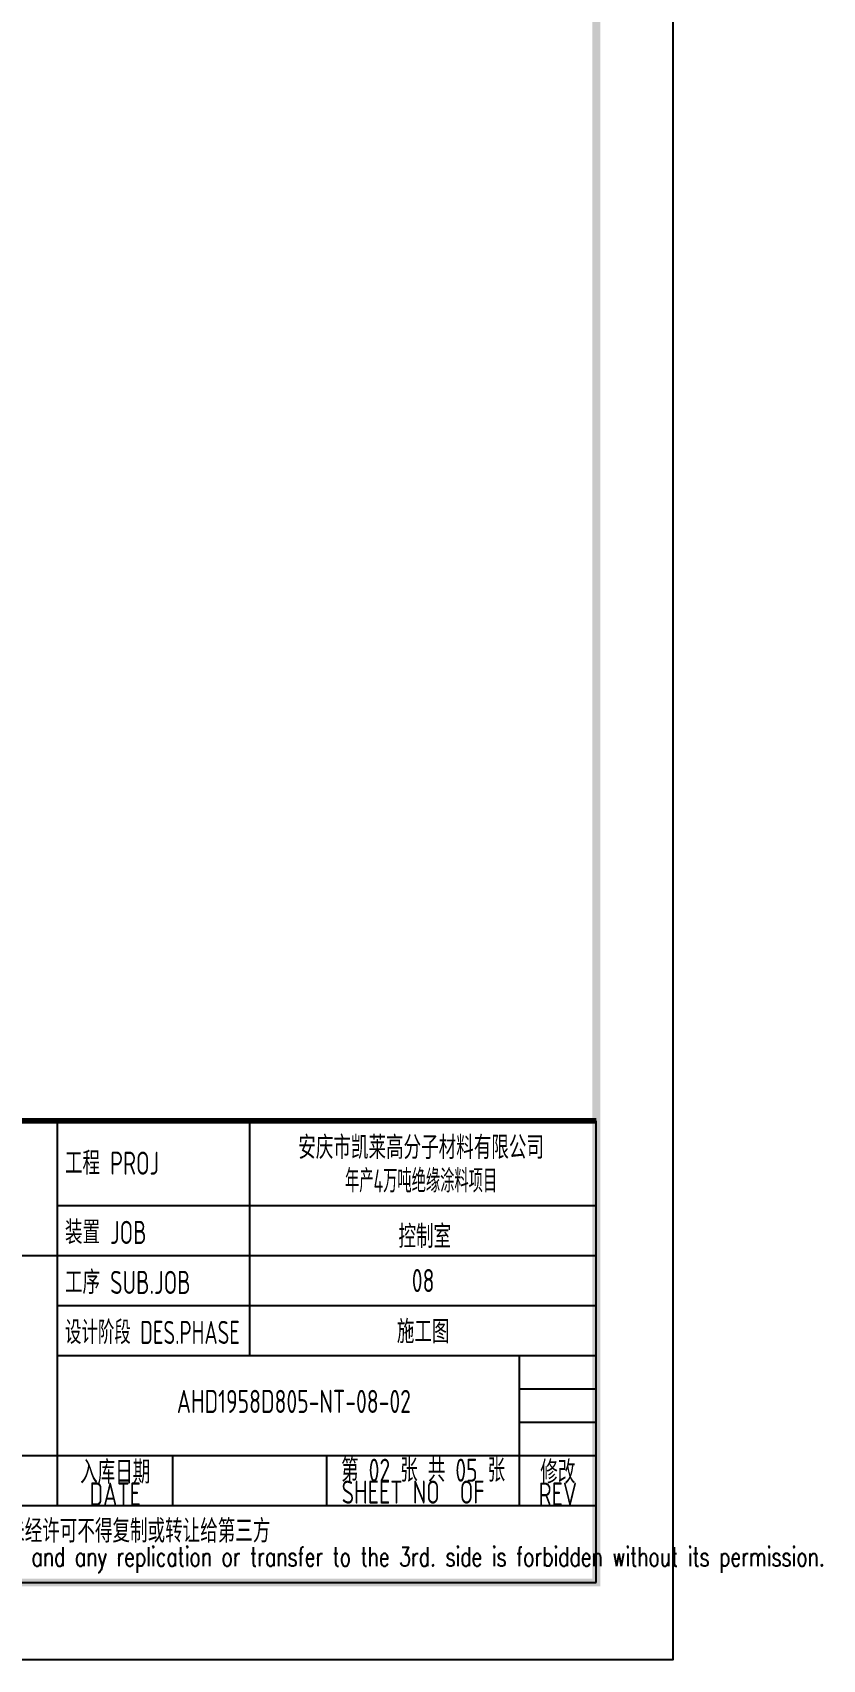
# Model space of a CAD drawing. Extents: x 5136380 to 5447195, y -425726 to -253846.
# Drawn here: x 5248604 to 5253735, y -401375 to -390803 of the extents above; entities that cross this region are included whole.
import ezdxf
from ezdxf.enums import TextEntityAlignment as Align

# ---------------------------------------------------------------- set-up
doc = ezdxf.new("R2010")
doc.units = 0
doc.header["$LTSCALE"] = 1000
doc.header["$MEASUREMENT"] = 0
doc.layers.get('0').update_dxf_attribs({"linetype": 'CONTINUOUS'})
doc.layers.add('PUB_TITLE', color=4, linetype='CONTINUOUS')
doc.styles.add('ECEC_TQ', font='txt_l.shx', dxfattribs={"bigfont": 'hztxt_l.shx'})
doc.styles.add('sceie', font='sceie.shx', dxfattribs={"bigfont": 'sceic.shx'})

msp = doc.modelspace()

# ---------------------------------------------------------------- linework, layer by layer
for p, q in [((5248765.7, -400375), (5248765.7, -397875)), ((5250015.7, -399400), (5250015.7, -397875)), ((5252265.7, -400875), (5252265.7, -397875)), ((5248765.7, -398425), (5252265.7, -398425)), ((5243265.7, -398750), (5248765.7, -398750)), ((5248765.7, -398750), (5252265.7, -398750)), ((5248765.7, -399075), (5252265.7, -399075)), ((5248765.7, -399400), (5252265.7, -399400)), ((5251765.7, -400375), (5251765.7, -399400)), ((5251765.7, -399616.7), (5252265.7, -399616.7)), ((5251765.7, -399833.4), (5252265.7, -399833.4)), ((5246015.7, -400050), (5252265.7, -400050)), ((5249515.7, -400375), (5249515.7, -400050)), ((5250515.7, -400375), (5250515.7, -400050)), ((5243265.7, -400375), (5252265.7, -400375)), ((5243265.7, -400875), (5252265.7, -400875))]:
    msp.add_line(p, q)
at = {"const_width": 35}
msp.add_lwpolyline([(5252265.7, -397875), (5243265.7, -397875)], dxfattribs=at)
at = {"layer": 'PUB_TITLE', "color": 4}
msp.add_lwpolyline([(5210715.7, -401375), (5252765.7, -401375), (5252765.7, -371675), (5210715.7, -371675)], close=True, dxfattribs=at)
at = {"layer": 'PUB_TITLE', "color": 4, "const_width": 50}
msp.add_lwpolyline([(5211965.7, -400875), (5252265.7, -400875), (5252265.7, -372175), (5211965.7, -372175)], close=True, dxfattribs=at)

# ---------------------------------------------------------------- texts
for s, height, style, width, p in [('安庆市凯莱高分子材料有限公司', 150, 'sceie', 0.8, (5251127.6, -398040)), ('年产4万吨绝缘涂料项目', 150, 'sceie', 0.65, (5251127.6, -398257.5)), ('控制室', 150, 'sceie', 0.8, (5251151.4, -398618)), ('08', 150, 'sceie', 0.8, (5251140.7, -398912.5)), ('施工图', 150, 'sceie', 0.8, (5251140.7, -399237.5)), ('入库日期', 150, 'sceie', 0.8, (5249140.7, -400150)), ('第 02 张 共 05 张', 150, 'sceie', 0.8, (5251140.7, -400137.5)), ('修改', 150, 'sceie', 0.8, (5252015.7, -400150)), ('DATE', 150, 'sceie', 0.8, (5249140.7, -400300)), ('SHEET NO  OF  ', 150, 'sceie', 0.8, (5251140.7, -400287.5)), ('REV', 150, 'sceie', 0.8, (5252015.7, -400300)), ('本文件专有权属安徽华东化工医药工程有限责任公司所有,未经许可不得复制或转让给第三方', 150, 'sceie', 0.8, (5247851.3, -400549.5)), ('The proprietary right of this document belongs to Anhui Huadong Chemical And Medical Engineering  Co.,Ltd.  and any replication or transfer to the 3rd. side is forbidden without its permission. ', 125, 'ECEC_TQ', 0.72, (5247765.7, -400725))]:
    msp.add_text(s, height=height, dxfattribs=dict(style=style, width=width)).set_placement(p, align=Align.MIDDLE)
at = {"style": 'sceie'}
for s, width, p in [('工程 PROJ', 0.8, (5248814.1, -398225)), ('装置 JOB', 0.8, (5248814.1, -398675)), ('工序 SUB.JOB', 0.8, (5248814.1, -399000)), ('设计阶段 DES.PHASE', 0.75, (5248814.1, -399325))]:
    msp.add_text(s, height=150, dxfattribs=dict(at, width=width)).set_placement(p)
at = {"style": 'sceie', "width": 0.8}
msp.add_attdef('AHD1958D805-NT-08-02', text='200320-02-040', height=150, dxfattribs=at).set_placement((5250301.1, -399698.2), align=Align.MIDDLE)

doc.saveas('drawing.dxf')
